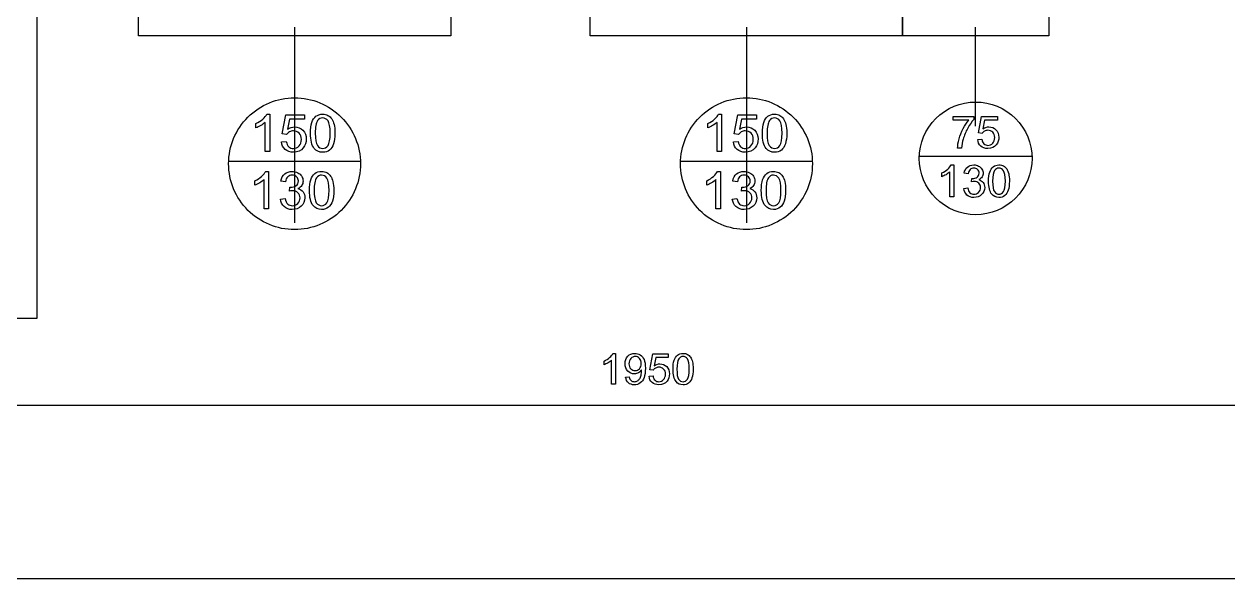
# Model space of a CAD drawing. Extents: x 2.6 to 26.4, y 3.1 to 19.6.
# Drawn here: x 13.84 to 19.92, y 3.12 to 5.92 of the extents above; entities that cross this region are included whole.
import ezdxf

# ---------------------------------------------------------------- set-up
doc = ezdxf.new("R2010")
doc.units = 0
for name, color, linetype in [('garden', 7, 'CONTINUOUS'), ('okna-drzwi_kopia', 7, 'CONTINUOUS'), ('rozmiarowka_kopia', 7, 'CONTINUOUS')]:
    doc.layers.add(name, color=color, linetype=linetype)

msp = doc.modelspace()

# ---------------------------------------------------------------- linework, layer by layer
at = {"layer": 'garden', "color": 7}
for points in [[(2.592917, 19.577231), (26.405417, 19.577231), (26.405417, 3.120148), (2.592917, 3.120148)], [(9.028062, 6.331941), (9.37782, 6.908078), (9.819822, 6.947791), (13.096207, 6.846435), (14.012271, 6.819563), (13.906617, 6.331941), (13.906617, 4.435032), (9.028062, 4.435032)]]:
    msp.add_lwpolyline(points, close=True, dxfattribs=at)
at = {"layer": 'okna-drzwi_kopia', "color": 7}
for points in [[(14.419183, 6.35716), (15.994839, 6.35716), (15.994839, 5.861152), (14.419183, 5.861152)], [(16.699213, 6.35716), (18.274869, 6.35716), (18.274869, 5.861152), (16.699213, 5.861152)], [(19.012163, 5.861285), (18.275155, 5.861285), (18.275155, 6.357036), (19.012163, 6.357036)], [(15.287495, 5.369631)], [(15.311274, 5.369632)], [(17.567525, 5.369631)], [(17.591304, 5.369632)], [(15.140978, 5.326066)], [(17.421008, 5.326066)], [(18.653763, 5.337056)], [(18.927987, 5.242699)], [(15.539739, 5.215646)], [(17.819769, 5.215646)], [(18.708787, 5.127442)], [(18.729107, 5.127442)], [(15.281994, 5.08077)], [(15.305773, 5.08077)], [(17.562024, 5.08077)], [(17.585803, 5.08077)], [(18.583687, 5.090498)], [(15.135599, 5.037548)], [(17.415629, 5.037548)]]:
    msp.add_lwpolyline(points, close=True, dxfattribs=at)
for points in [[(15.207011, 5.904988), (15.207011, 4.91717)], [(17.487041, 5.904988), (17.487041, 4.91717)], [(18.640684, 5.905173), (18.640684, 5.405635)], [(15.012195, 5.396237), (15.012195, 5.418601)], [(15.081599, 5.276708), (15.058464, 5.276708), (15.058464, 5.424127)], [(15.06669, 5.465898), (15.081599, 5.465898), (15.081599, 5.276708)], [(15.166811, 5.362951), (15.145091, 5.365781), (15.163341, 5.462561), (15.257036, 5.462561), (15.257036, 5.440454), (15.181849, 5.440454), (15.171695, 5.389815)], [(17.292225, 5.396237), (17.292225, 5.418601)], [(17.361629, 5.276708), (17.338494, 5.276708), (17.338494, 5.424127)], [(17.34672, 5.465898), (17.361629, 5.465898), (17.361629, 5.276708)], [(17.446841, 5.362951), (17.425121, 5.365781), (17.443371, 5.462561), (17.537066, 5.462561), (17.537066, 5.440454), (17.461879, 5.440454), (17.451725, 5.389815)], [(18.529875, 5.434802), (18.529875, 5.453802), (18.634103, 5.453802), (18.634103, 5.438426)], [(18.608731, 5.434802), (18.529875, 5.434802)], [(18.675839, 5.368576), (18.657278, 5.370994), (18.672873, 5.453696), (18.75294, 5.453696), (18.75294, 5.434805), (18.688689, 5.434805), (18.680013, 5.391532)], [(15.140978, 5.326062), (15.165269, 5.328122)], [(17.421008, 5.326062), (17.445299, 5.328122)], [(18.572707, 5.294878), (18.552388, 5.294878)], [(18.653763, 5.337053), (18.67452, 5.338813)], [(14.874281, 5.229151), (15.539737, 5.229151)], [(17.154311, 5.229151), (17.819767, 5.229151)], [(18.35933, 5.25424), (18.927987, 5.25424)], [(15.061189, 5.177036), (15.076098, 5.177036), (15.076098, 4.987846)], [(17.341219, 5.177036), (17.356128, 5.177036), (17.356128, 4.987846)], [(18.473532, 5.150177), (18.473532, 5.169287)], [(18.532841, 5.048035), (18.513071, 5.048035), (18.513071, 5.17401)], [(18.5201, 5.209704), (18.532841, 5.209704), (18.532841, 5.048035)], [(18.60544, 5.164413), (18.585672, 5.167925)], [(15.006694, 5.107375), (15.006694, 5.129738)], [(15.076098, 4.987846), (15.052963, 4.987846), (15.052963, 5.135265)], [(15.161057, 5.124045), (15.137922, 5.128155)], [(17.286724, 5.107375), (17.286724, 5.129738)], [(17.356128, 4.987846), (17.332993, 4.987846), (17.332993, 5.135265)], [(17.441087, 5.124045), (17.417952, 5.128155)], [(18.622682, 5.124254), (18.624878, 5.141607)], [(15.181232, 5.07705), (15.183802, 5.097357)], [(17.461262, 5.07705), (17.463832, 5.097357)], [(18.583692, 5.090538), (18.603461, 5.09317)], [(15.135605, 5.037585), (15.15874, 5.040675)], [(17.415635, 5.037585), (17.43877, 5.040675)]]:
    msp.add_lwpolyline(points, dxfattribs=at)
for points in [[(14.971736, 5.45092), (15.034135, 5.513319), (15.118766, 5.548374), (15.207011, 5.548374)], [(15.207011, 5.548374), (15.295256, 5.548374), (15.379886, 5.513319), (15.442285, 5.45092)], [(17.251767, 5.45092), (17.314165, 5.513319), (17.398796, 5.548374), (17.487041, 5.548374)], [(17.487041, 5.548374), (17.575286, 5.548374), (17.659916, 5.513319), (17.722315, 5.45092)], [(18.442608, 5.44375), (18.49593, 5.497072), (18.56825, 5.527028), (18.643659, 5.527028)], [(18.643659, 5.527028), (18.719067, 5.527028), (18.791388, 5.497072), (18.84471, 5.44375)], [(14.874283, 5.215646), (14.874283, 5.303891), (14.909338, 5.388522), (14.971736, 5.45092)], [(15.012195, 5.418601), (15.025133, 5.424688), (15.036443, 5.432056), (15.046126, 5.440707)], [(15.036486, 5.40819), (15.027489, 5.402877), (15.019392, 5.398892), (15.012195, 5.396237)], [(15.058464, 5.424127), (15.052897, 5.418814), (15.045571, 5.413501), (15.036486, 5.40819)], [(15.046126, 5.440707), (15.055808, 5.449361), (15.062662, 5.457758), (15.06669, 5.465898)], [(15.287497, 5.369632), (15.287497, 5.39191), (15.289767, 5.409818), (15.294307, 5.423356)], [(15.294307, 5.423356), (15.298933, 5.43698), (15.305745, 5.447476), (15.314742, 5.454845)], [(15.323227, 5.433253), (15.315258, 5.421771), (15.311274, 5.400564), (15.311274, 5.369632)], [(15.314742, 5.454845), (15.323824, 5.462214), (15.33522, 5.465898), (15.34893, 5.465898)], [(15.348675, 5.446748), (15.33805, 5.446748), (15.329567, 5.44225), (15.323227, 5.433253)], [(15.375666, 5.431453), (15.368468, 5.44165), (15.359471, 5.446748), (15.348675, 5.446748)], [(15.34893, 5.465898), (15.35904, 5.465898), (15.367909, 5.463841), (15.375535, 5.459728)], [(15.375535, 5.459728), (15.383161, 5.455701), (15.389458, 5.449832), (15.394428, 5.44212)], [(15.38659, 5.369632), (15.38659, 5.40065), (15.382948, 5.421257), (15.375666, 5.431453)], [(15.394428, 5.44212), (15.399394, 5.434494), (15.403293, 5.425154), (15.406124, 5.414101)], [(15.406124, 5.414101), (15.40895, 5.403134), (15.410364, 5.38831), (15.410364, 5.369631)], [(15.442285, 5.45092), (15.504684, 5.388522), (15.539739, 5.303891), (15.539739, 5.215646)], [(17.154313, 5.215646), (17.154313, 5.303891), (17.189368, 5.388522), (17.251767, 5.45092)], [(17.292225, 5.418601), (17.305163, 5.424688), (17.316473, 5.432056), (17.326156, 5.440707)], [(17.316516, 5.40819), (17.307519, 5.402877), (17.299422, 5.398892), (17.292225, 5.396237)], [(17.338494, 5.424127), (17.332927, 5.418814), (17.325601, 5.413501), (17.316516, 5.40819)], [(17.326156, 5.440707), (17.335838, 5.449361), (17.342692, 5.457758), (17.34672, 5.465898)], [(17.567527, 5.369632), (17.567527, 5.39191), (17.569797, 5.409818), (17.574337, 5.423356)], [(17.574337, 5.423356), (17.578963, 5.43698), (17.585775, 5.447476), (17.594772, 5.454845)], [(17.603257, 5.433253), (17.595288, 5.421771), (17.591304, 5.400564), (17.591304, 5.369632)], [(17.594772, 5.454845), (17.603854, 5.462214), (17.61525, 5.465898), (17.62896, 5.465898)], [(17.628705, 5.446748), (17.61808, 5.446748), (17.609597, 5.44225), (17.603257, 5.433253)], [(17.655696, 5.431453), (17.648498, 5.44165), (17.639501, 5.446748), (17.628705, 5.446748)], [(17.62896, 5.465898), (17.63907, 5.465898), (17.647939, 5.463841), (17.655565, 5.459728)], [(17.655565, 5.459728), (17.663191, 5.455701), (17.669488, 5.449832), (17.674458, 5.44212)], [(17.66662, 5.369632), (17.66662, 5.40065), (17.662978, 5.421257), (17.655696, 5.431453)], [(17.674458, 5.44212), (17.679424, 5.434494), (17.683323, 5.425154), (17.686154, 5.414101)], [(17.686154, 5.414101), (17.68898, 5.403134), (17.690394, 5.38831), (17.690394, 5.369631)], [(17.722315, 5.45092), (17.784714, 5.388522), (17.819769, 5.303891), (17.819769, 5.215646)], [(18.35933, 5.242699), (18.35933, 5.318108), (18.389286, 5.390428), (18.442608, 5.44375)], [(18.580285, 5.392627), (18.589218, 5.409321), (18.5987, 5.423379), (18.608731, 5.434802)], [(18.634103, 5.438426), (18.623852, 5.427516), (18.613675, 5.413019), (18.603571, 5.394933)], [(18.84471, 5.44375), (18.898031, 5.390428), (18.927987, 5.318108), (18.927987, 5.242699)], [(15.180949, 5.376061), (15.174949, 5.372721), (15.170236, 5.368351), (15.166811, 5.362951)], [(15.171695, 5.389815), (15.183005, 5.397698), (15.194873, 5.401639), (15.207297, 5.401639)], [(15.201128, 5.381201), (15.193673, 5.381201), (15.186947, 5.379488), (15.180949, 5.376061)], [(15.230175, 5.369762), (15.222805, 5.377388), (15.213123, 5.381201), (15.201128, 5.381201)], [(15.207297, 5.401639), (15.223748, 5.401639), (15.237629, 5.395941), (15.248939, 5.384545)], [(15.241356, 5.33853), (15.241356, 5.351725), (15.237629, 5.362136), (15.230175, 5.369762)], [(15.248939, 5.384545), (15.260249, 5.37315), (15.265905, 5.358498), (15.265905, 5.34059)], [(15.306131, 5.29303), (15.293707, 5.30871), (15.287495, 5.334244), (15.287495, 5.369631)], [(15.311274, 5.369632), (15.311274, 5.338701), (15.314872, 5.318094), (15.32207, 5.307812)], [(15.375666, 5.30794), (15.382948, 5.318222), (15.38659, 5.338786), (15.38659, 5.369632)], [(15.410364, 5.369631), (15.410364, 5.347525), (15.408094, 5.32966), (15.403554, 5.316036)], [(17.460979, 5.376061), (17.454979, 5.372721), (17.450266, 5.368351), (17.446841, 5.362951)], [(17.451725, 5.389815), (17.463035, 5.397698), (17.474903, 5.401639), (17.487327, 5.401639)], [(17.481158, 5.381201), (17.473703, 5.381201), (17.466977, 5.379488), (17.460979, 5.376061)], [(17.510205, 5.369762), (17.502835, 5.377388), (17.493153, 5.381201), (17.481158, 5.381201)], [(17.487327, 5.401639), (17.503778, 5.401639), (17.517659, 5.395941), (17.528969, 5.384545)], [(17.521386, 5.33853), (17.521386, 5.351725), (17.517659, 5.362136), (17.510205, 5.369762)], [(17.528969, 5.384545), (17.540279, 5.37315), (17.545935, 5.358498), (17.545935, 5.34059)], [(17.586161, 5.29303), (17.573737, 5.30871), (17.567525, 5.334244), (17.567525, 5.369631)], [(17.591304, 5.369632), (17.591304, 5.338701), (17.594902, 5.318094), (17.6021, 5.307812)], [(17.655696, 5.30794), (17.662978, 5.318222), (17.66662, 5.338786), (17.66662, 5.369632)], [(17.690394, 5.369631), (17.690394, 5.347525), (17.688124, 5.32966), (17.683584, 5.316036)], [(18.559857, 5.340787), (18.564619, 5.358726), (18.571429, 5.376006), (18.580285, 5.392627)], [(18.603571, 5.394933), (18.59354, 5.376848), (18.585778, 5.35825), (18.580286, 5.33914)], [(18.68792, 5.379779), (18.682792, 5.376925), (18.678765, 5.37319), (18.675839, 5.368576)], [(18.680013, 5.391532), (18.689677, 5.398268), (18.699818, 5.401636), (18.710435, 5.401636)], [(18.705163, 5.384171), (18.698793, 5.384171), (18.693045, 5.382707), (18.68792, 5.379779)], [(18.729985, 5.374396), (18.723688, 5.380913), (18.715414, 5.384171), (18.705163, 5.384171)], [(18.710435, 5.401636), (18.724493, 5.401636), (18.736355, 5.396767), (18.74602, 5.387029)], [(18.729655, 5.319152), (18.736245, 5.326327), (18.73954, 5.335846), (18.73954, 5.347707)], [(18.73954, 5.347707), (18.73954, 5.358983), (18.736355, 5.367879), (18.729985, 5.374396)], [(18.74602, 5.387029), (18.755685, 5.377291), (18.760518, 5.364771), (18.760518, 5.349468)], [(18.760518, 5.349468), (18.760518, 5.334897), (18.756271, 5.322303), (18.747777, 5.311686)], [(15.159485, 5.287894), (15.148689, 5.297491), (15.14252, 5.310215), (15.140978, 5.326066)], [(15.201513, 5.273499), (15.184376, 5.273499), (15.170367, 5.278297), (15.159485, 5.287894)], [(15.165269, 5.328122), (15.167069, 5.316297), (15.171224, 5.307386), (15.177736, 5.301388)], [(15.177736, 5.301388), (15.184336, 5.295475), (15.192261, 5.292518), (15.201513, 5.292518)], [(15.201513, 5.292518), (15.212652, 5.292518), (15.222077, 5.296717), (15.229789, 5.305114)], [(15.250996, 5.296377), (15.238914, 5.281125), (15.22242, 5.273499), (15.201513, 5.273499)], [(15.229789, 5.305114), (15.2375, 5.313511), (15.241356, 5.324649), (15.241356, 5.33853)], [(15.265905, 5.34059), (15.265905, 5.323539), (15.260935, 5.308801), (15.250996, 5.296377)], [(15.34893, 5.273494), (15.330765, 5.273494), (15.316499, 5.280006), (15.306131, 5.29303)], [(15.32207, 5.307812), (15.329353, 5.297615), (15.338307, 5.292517), (15.348932, 5.292517)], [(15.348932, 5.292517), (15.359556, 5.292517), (15.368468, 5.297658), (15.375666, 5.30794)], [(15.403554, 5.316036), (15.399014, 5.302498), (15.392202, 5.292002), (15.383118, 5.284547)], [(17.439515, 5.287894), (17.428719, 5.297491), (17.42255, 5.310215), (17.421008, 5.326066)], [(17.481543, 5.273499), (17.464406, 5.273499), (17.450397, 5.278297), (17.439515, 5.287894)], [(17.445299, 5.328122), (17.447099, 5.316297), (17.451254, 5.307386), (17.457766, 5.301388)], [(17.457766, 5.301388), (17.464366, 5.295475), (17.472291, 5.292518), (17.481543, 5.292518)], [(17.481543, 5.292518), (17.492682, 5.292518), (17.502107, 5.296717), (17.509819, 5.305114)], [(17.531026, 5.296377), (17.518944, 5.281125), (17.50245, 5.273499), (17.481543, 5.273499)], [(17.509819, 5.305114), (17.51753, 5.313511), (17.521386, 5.324649), (17.521386, 5.33853)], [(17.545935, 5.34059), (17.545935, 5.323539), (17.540965, 5.308801), (17.531026, 5.296377)], [(17.62896, 5.273494), (17.610795, 5.273494), (17.596529, 5.280006), (17.586161, 5.29303)], [(17.6021, 5.307812), (17.609383, 5.297615), (17.618337, 5.292517), (17.628962, 5.292517)], [(17.628962, 5.292517), (17.639586, 5.292517), (17.648498, 5.297658), (17.655696, 5.30794)], [(17.683584, 5.316036), (17.679044, 5.302498), (17.672232, 5.292002), (17.663148, 5.284547)], [(18.552388, 5.294878), (18.552616, 5.307545), (18.555106, 5.322848), (18.559857, 5.340787)], [(18.580286, 5.33914), (18.576333, 5.325667), (18.573806, 5.310913), (18.572707, 5.294878)], [(18.669579, 5.304437), (18.660352, 5.312638), (18.655081, 5.323511), (18.653763, 5.337056)], [(18.705493, 5.292136), (18.690849, 5.292136), (18.678877, 5.296236), (18.669579, 5.304437)], [(18.67452, 5.338813), (18.676059, 5.328709), (18.67961, 5.321093), (18.685174, 5.315968)], [(18.685174, 5.315968), (18.690814, 5.310915), (18.697587, 5.308388), (18.705493, 5.308388)], [(18.705493, 5.308388), (18.715012, 5.308388), (18.723066, 5.311976), (18.729655, 5.319152)], [(18.747777, 5.311686), (18.737453, 5.298652), (18.723359, 5.292136), (18.705493, 5.292136)], [(15.383118, 5.284547), (15.374121, 5.277178), (15.362725, 5.273494), (15.34893, 5.273494)], [(17.663148, 5.284547), (17.654151, 5.277178), (17.642755, 5.273494), (17.62896, 5.273494)], [(18.442608, 5.041648), (18.389286, 5.09497), (18.35933, 5.16729), (18.35933, 5.242699)], [(18.927987, 5.242699), (18.927987, 5.16729), (18.898031, 5.09497), (18.84471, 5.041648)], [(14.971736, 4.980372), (14.909338, 5.04277), (14.874283, 5.127401), (14.874283, 5.215646)], [(15.040625, 5.151845), (15.050307, 5.160499), (15.057161, 5.168896), (15.061189, 5.177036)], [(15.137922, 5.128155), (15.140748, 5.143664), (15.147175, 5.155659), (15.157201, 5.164142)], [(15.157201, 5.164142), (15.167225, 5.172711), (15.179692, 5.176995), (15.194602, 5.176995)], [(15.194602, 5.176995), (15.204884, 5.176995), (15.214352, 5.174768), (15.223006, 5.170315)], [(15.223006, 5.170315), (15.23166, 5.165942), (15.238257, 5.159944), (15.242799, 5.152322)], [(15.288806, 5.134494), (15.293432, 5.148117), (15.300244, 5.158613), (15.309242, 5.165982)], [(15.309242, 5.165982), (15.318324, 5.173351), (15.32972, 5.177036), (15.34343, 5.177036)], [(15.34343, 5.177036), (15.35354, 5.177036), (15.362408, 5.174979), (15.370034, 5.170866)], [(15.370034, 5.170866), (15.37766, 5.166839), (15.383958, 5.16097), (15.388928, 5.153258)], [(15.539739, 5.215646), (15.539739, 5.127401), (15.504684, 5.04277), (15.442285, 4.980372)], [(17.251767, 4.980372), (17.189368, 5.04277), (17.154313, 5.127401), (17.154313, 5.215646)], [(17.320655, 5.151845), (17.330337, 5.160499), (17.337191, 5.168896), (17.341219, 5.177036)], [(17.417952, 5.128155), (17.420778, 5.143664), (17.427205, 5.155659), (17.437231, 5.164142)], [(17.437231, 5.164142), (17.447255, 5.172711), (17.459722, 5.176995), (17.474632, 5.176995)], [(17.474632, 5.176995), (17.484914, 5.176995), (17.494382, 5.174768), (17.503036, 5.170315)], [(17.503036, 5.170315), (17.51169, 5.165942), (17.518287, 5.159944), (17.522829, 5.152322)], [(17.568836, 5.134494), (17.573462, 5.148117), (17.580274, 5.158613), (17.589272, 5.165982)], [(17.589272, 5.165982), (17.598354, 5.173351), (17.60975, 5.177036), (17.62346, 5.177036)], [(17.62346, 5.177036), (17.63357, 5.177036), (17.642438, 5.174979), (17.650064, 5.170866)], [(17.650064, 5.170866), (17.65769, 5.166839), (17.663988, 5.16097), (17.668958, 5.153258)], [(17.819769, 5.215646), (17.819769, 5.127401), (17.784714, 5.04277), (17.722315, 4.980372)], [(18.473532, 5.169287), (18.484588, 5.174488), (18.494253, 5.180785), (18.502528, 5.188178)], [(18.513071, 5.17401), (18.508314, 5.169469), (18.502054, 5.16493), (18.49429, 5.160391)], [(18.502528, 5.188178), (18.510801, 5.195573), (18.516659, 5.202749), (18.5201, 5.209704)], [(18.585672, 5.167925), (18.588087, 5.181178), (18.593579, 5.191429), (18.602146, 5.198678)], [(18.602146, 5.198678), (18.610713, 5.206), (18.621366, 5.209661), (18.634106, 5.209661)], [(18.615326, 5.186159), (18.610199, 5.181328), (18.606903, 5.17408), (18.60544, 5.164413)], [(18.634546, 5.193406), (18.626857, 5.193406), (18.620451, 5.19099), (18.615326, 5.186159)], [(18.634106, 5.209661), (18.642893, 5.209661), (18.650984, 5.207758), (18.658379, 5.203953)], [(18.653547, 5.18627), (18.648642, 5.191027), (18.642308, 5.193406), (18.634546, 5.193406)], [(18.650799, 5.147939), (18.657536, 5.152332), (18.660904, 5.159104), (18.660904, 5.168258)], [(18.660904, 5.168258), (18.660904, 5.175506), (18.658452, 5.181511), (18.653547, 5.18627)], [(18.658379, 5.203953), (18.665774, 5.200215), (18.671412, 5.19509), (18.675293, 5.188577)], [(18.675293, 5.188577), (18.679247, 5.18206), (18.681223, 5.175141), (18.681223, 5.167818)], [(18.681223, 5.167818), (18.681223, 5.160863), (18.679355, 5.154529), (18.675618, 5.148818)], [(18.708788, 5.127442), (18.708788, 5.146479), (18.710728, 5.161782), (18.714608, 5.173351)], [(18.714608, 5.173351), (18.718561, 5.184992), (18.724382, 5.193962), (18.73207, 5.200258)], [(18.739321, 5.181807), (18.732511, 5.171996), (18.729107, 5.153874), (18.729107, 5.127442)], [(18.73207, 5.200258), (18.739832, 5.206556), (18.74957, 5.209704), (18.761285, 5.209704)], [(18.761067, 5.193339), (18.751988, 5.193339), (18.744739, 5.189495), (18.739321, 5.181807)], [(18.784132, 5.18027), (18.777981, 5.188983), (18.770293, 5.193339), (18.761067, 5.193339)], [(18.761285, 5.209704), (18.769925, 5.209704), (18.777503, 5.207947), (18.78402, 5.204432)], [(18.78402, 5.204432), (18.790537, 5.200991), (18.795918, 5.195975), (18.800165, 5.189385)], [(18.793467, 5.127442), (18.793467, 5.153947), (18.790355, 5.171556), (18.784132, 5.18027)], [(18.800165, 5.189385), (18.804415, 5.182869), (18.807746, 5.174888), (18.810159, 5.165443)], [(18.810159, 5.165443), (18.812575, 5.15607), (18.813783, 5.143403), (18.813783, 5.127442)], [(15.006694, 5.129738), (15.019632, 5.135825), (15.030943, 5.143194), (15.040625, 5.151845)], [(15.030986, 5.119328), (15.021988, 5.114015), (15.013891, 5.11003), (15.006694, 5.107375)], [(15.052963, 5.135265), (15.047396, 5.129952), (15.04007, 5.124639), (15.030986, 5.119328)], [(15.172624, 5.149493), (15.166624, 5.14384), (15.162768, 5.135357), (15.161057, 5.124045)], [(15.195116, 5.157973), (15.186119, 5.157973), (15.178622, 5.155146), (15.172624, 5.149493)], [(15.187532, 5.097057), (15.197385, 5.097057), (15.206253, 5.099627), (15.214137, 5.104767)], [(15.217351, 5.149623), (15.211611, 5.15519), (15.204199, 5.157973), (15.195116, 5.157973)], [(15.214137, 5.104767), (15.222019, 5.109907), (15.225961, 5.117833), (15.225961, 5.128544)], [(15.225961, 5.128544), (15.225961, 5.137027), (15.223091, 5.144053), (15.217351, 5.149623)], [(15.243179, 5.105795), (15.238812, 5.099112), (15.232343, 5.093799), (15.223772, 5.089858)], [(15.242799, 5.152322), (15.247425, 5.144696), (15.249739, 5.136599), (15.249739, 5.12803)], [(15.249739, 5.12803), (15.249739, 5.11989), (15.247552, 5.112478), (15.243179, 5.105795)], [(15.281996, 5.08077), (15.281996, 5.103048), (15.284266, 5.120956), (15.288806, 5.134494)], [(15.317726, 5.14439), (15.309757, 5.132909), (15.305773, 5.111702), (15.305773, 5.08077)], [(15.343174, 5.157885), (15.332549, 5.157885), (15.324066, 5.153387), (15.317726, 5.14439)], [(15.370165, 5.142591), (15.362967, 5.152787), (15.35397, 5.157885), (15.343174, 5.157885)], [(15.38109, 5.08077), (15.38109, 5.111787), (15.377448, 5.132394), (15.370165, 5.142591)], [(15.388928, 5.153258), (15.393894, 5.145633), (15.397793, 5.136293), (15.400623, 5.12524)], [(15.400623, 5.12524), (15.403449, 5.114272), (15.404863, 5.099449), (15.404863, 5.08077)], [(17.286724, 5.129738), (17.299662, 5.135825), (17.310973, 5.143194), (17.320655, 5.151845)], [(17.311016, 5.119328), (17.302018, 5.114015), (17.293921, 5.11003), (17.286724, 5.107375)], [(17.332993, 5.135265), (17.327426, 5.129952), (17.3201, 5.124639), (17.311016, 5.119328)], [(17.452654, 5.149493), (17.446654, 5.14384), (17.442798, 5.135357), (17.441087, 5.124045)], [(17.475146, 5.157973), (17.466149, 5.157973), (17.458652, 5.155146), (17.452654, 5.149493)], [(17.467562, 5.097057), (17.477415, 5.097057), (17.486283, 5.099627), (17.494167, 5.104767)], [(17.497381, 5.149623), (17.491641, 5.15519), (17.484229, 5.157973), (17.475146, 5.157973)], [(17.494167, 5.104767), (17.502049, 5.109907), (17.505991, 5.117833), (17.505991, 5.128544)], [(17.505991, 5.128544), (17.505991, 5.137027), (17.503121, 5.144053), (17.497381, 5.149623)], [(17.523209, 5.105795), (17.518842, 5.099112), (17.512373, 5.093799), (17.503802, 5.089858)], [(17.522829, 5.152322), (17.527455, 5.144696), (17.529769, 5.136599), (17.529769, 5.12803)], [(17.529769, 5.12803), (17.529769, 5.11989), (17.527582, 5.112478), (17.523209, 5.105795)], [(17.562026, 5.08077), (17.562026, 5.103048), (17.564296, 5.120956), (17.568836, 5.134494)], [(17.597756, 5.14439), (17.589787, 5.132909), (17.585803, 5.111702), (17.585803, 5.08077)], [(17.623204, 5.157885), (17.612579, 5.157885), (17.604096, 5.153387), (17.597756, 5.14439)], [(17.650195, 5.142591), (17.642997, 5.152787), (17.634, 5.157885), (17.623204, 5.157885)], [(17.66112, 5.08077), (17.66112, 5.111787), (17.657478, 5.132394), (17.650195, 5.142591)], [(17.668958, 5.153258), (17.673924, 5.145633), (17.677823, 5.136293), (17.680653, 5.12524)], [(17.680653, 5.12524), (17.683479, 5.114272), (17.684893, 5.099449), (17.684893, 5.08077)], [(18.49429, 5.160391), (18.486602, 5.15585), (18.479683, 5.152446), (18.473532, 5.150177)], [(18.63663, 5.12645), (18.632899, 5.12645), (18.628249, 5.125718), (18.622682, 5.124254)], [(18.624878, 5.141607), (18.626194, 5.141436), (18.627256, 5.141351), (18.628065, 5.141351)], [(18.628065, 5.141351), (18.636485, 5.141351), (18.644063, 5.143547), (18.650799, 5.147939)], [(18.659255, 5.117555), (18.653324, 5.123485), (18.645782, 5.12645), (18.63663, 5.12645)], [(18.675618, 5.148818), (18.671886, 5.143107), (18.666358, 5.138567), (18.659034, 5.135199)], [(18.659034, 5.135199), (18.668552, 5.133), (18.675947, 5.128424), (18.681219, 5.12147)], [(18.668151, 5.095149), (18.668151, 5.104228), (18.665185, 5.111696), (18.659255, 5.117555)], [(18.681219, 5.12147), (18.686489, 5.114588), (18.689124, 5.105948), (18.689124, 5.09555)], [(18.724712, 5.061983), (18.714095, 5.075382), (18.708787, 5.097202), (18.708787, 5.127442)], [(18.729107, 5.127442), (18.729107, 5.101009), (18.732182, 5.0834), (18.738332, 5.074613)], [(18.784132, 5.074723), (18.790355, 5.083509), (18.793467, 5.101082), (18.793467, 5.127442)], [(18.813783, 5.127442), (18.813783, 5.108551), (18.811843, 5.093284), (18.807963, 5.081643)], [(15.197555, 5.07962), (15.193181, 5.07962), (15.18774, 5.078763), (15.181232, 5.07705)], [(15.183802, 5.097357), (15.185342, 5.097157), (15.186585, 5.097057), (15.187532, 5.097057)], [(15.224031, 5.06921), (15.217091, 5.07615), (15.208265, 5.07962), (15.197555, 5.07962)], [(15.223131, 5.014972), (15.230671, 5.022512), (15.234442, 5.031851), (15.234442, 5.04299)], [(15.223772, 5.089858), (15.23491, 5.087285), (15.243564, 5.081929), (15.249734, 5.073792)], [(15.234442, 5.04299), (15.234442, 5.053615), (15.230971, 5.062355), (15.224031, 5.06921)], [(15.258984, 5.04346), (15.258984, 5.027009), (15.252986, 5.013043), (15.240991, 5.001561)], [(15.249734, 5.073792), (15.2559, 5.065738), (15.258984, 5.055627), (15.258984, 5.04346)], [(15.30063, 5.004169), (15.288206, 5.019849), (15.281994, 5.045383), (15.281994, 5.08077)], [(15.305773, 5.08077), (15.305773, 5.049838), (15.309372, 5.029231), (15.31657, 5.018949)], [(15.370165, 5.019078), (15.377448, 5.02936), (15.38109, 5.049924), (15.38109, 5.08077)], [(15.404863, 5.08077), (15.404863, 5.058663), (15.402593, 5.040798), (15.398053, 5.027175)], [(17.477585, 5.07962), (17.473211, 5.07962), (17.46777, 5.078763), (17.461262, 5.07705)], [(17.463832, 5.097357), (17.465372, 5.097157), (17.466615, 5.097057), (17.467562, 5.097057)], [(17.504061, 5.06921), (17.497121, 5.07615), (17.488295, 5.07962), (17.477585, 5.07962)], [(17.503161, 5.014972), (17.510701, 5.022512), (17.514472, 5.031851), (17.514472, 5.04299)], [(17.503802, 5.089858), (17.51494, 5.087285), (17.523594, 5.081929), (17.529764, 5.073792)], [(17.514472, 5.04299), (17.514472, 5.053615), (17.511001, 5.062355), (17.504061, 5.06921)], [(17.539014, 5.04346), (17.539014, 5.027009), (17.533016, 5.013043), (17.521021, 5.001561)], [(17.529764, 5.073792), (17.53593, 5.065738), (17.539014, 5.055627), (17.539014, 5.04346)], [(17.58066, 5.004169), (17.568236, 5.019849), (17.562024, 5.045383), (17.562024, 5.08077)], [(17.585803, 5.08077), (17.585803, 5.049838), (17.589402, 5.029231), (17.5966, 5.018949)], [(17.650195, 5.019078), (17.657478, 5.02936), (17.66112, 5.049924), (17.66112, 5.08077)], [(17.684893, 5.08077), (17.684893, 5.058663), (17.682623, 5.040798), (17.678083, 5.027175)], [(18.599612, 5.057769), (18.590313, 5.066189), (18.585005, 5.077099), (18.583687, 5.090498)], [(18.634867, 5.045138), (18.620736, 5.045138), (18.608984, 5.049349), (18.599612, 5.057769)], [(18.603461, 5.09317), (18.605729, 5.081967), (18.609573, 5.073877), (18.614993, 5.068898)], [(18.614993, 5.068898), (18.620485, 5.063993), (18.627148, 5.06154), (18.634983, 5.06154)], [(18.673747, 5.059746), (18.663497, 5.050008), (18.650537, 5.045138), (18.634867, 5.045138)], [(18.634983, 5.06154), (18.644281, 5.06154), (18.652116, 5.064762), (18.658486, 5.071206)], [(18.658486, 5.071206), (18.664929, 5.077649), (18.668151, 5.08563), (18.668151, 5.095149)], [(18.689124, 5.09555), (18.689124, 5.081492), (18.683998, 5.069557), (18.673747, 5.059746)], [(18.761285, 5.045289), (18.745763, 5.045289), (18.733572, 5.050854), (18.724712, 5.061983)], [(18.738332, 5.074613), (18.744556, 5.0659), (18.752208, 5.061543), (18.761287, 5.061543)], [(18.7905, 5.054734), (18.782812, 5.048437), (18.773074, 5.045289), (18.761285, 5.045289)], [(18.761287, 5.061543), (18.770366, 5.061543), (18.777981, 5.065936), (18.784132, 5.074723)], [(18.807963, 5.081643), (18.804084, 5.070074), (18.798263, 5.061104), (18.7905, 5.054734)], [(15.154236, 4.999248), (15.143354, 5.009101), (15.137141, 5.021868), (15.135599, 5.037548)], [(15.195492, 4.984467), (15.178955, 4.984467), (15.165203, 4.989394), (15.154236, 4.999248)], [(15.15874, 5.040675), (15.161393, 5.027565), (15.165891, 5.018097), (15.172235, 5.012271)], [(15.172235, 5.012271), (15.178661, 5.006531), (15.186459, 5.003661), (15.195627, 5.003661)], [(15.240991, 5.001561), (15.228995, 4.990165), (15.213828, 4.984467), (15.195492, 4.984467)], [(15.195627, 5.003661), (15.206509, 5.003661), (15.215677, 5.007431), (15.223131, 5.014972)], [(15.34343, 4.984633), (15.325264, 4.984633), (15.310998, 4.991145), (15.30063, 5.004169)], [(15.31657, 5.018949), (15.323852, 5.008752), (15.332806, 5.003654), (15.343432, 5.003654)], [(15.377617, 4.995686), (15.36862, 4.988317), (15.357224, 4.984633), (15.34343, 4.984633)], [(15.343432, 5.003654), (15.354056, 5.003654), (15.362967, 5.008795), (15.370165, 5.019078)], [(15.398053, 5.027175), (15.393513, 5.013637), (15.386701, 5.003141), (15.377617, 4.995686)], [(17.434266, 4.999248), (17.423384, 5.009101), (17.417171, 5.021868), (17.415629, 5.037548)], [(17.475522, 4.984467), (17.458985, 4.984467), (17.445233, 4.989394), (17.434266, 4.999248)], [(17.43877, 5.040675), (17.441423, 5.027565), (17.445921, 5.018097), (17.452265, 5.012271)], [(17.452265, 5.012271), (17.458691, 5.006531), (17.466489, 5.003661), (17.475657, 5.003661)], [(17.521021, 5.001561), (17.509025, 4.990165), (17.493858, 4.984467), (17.475522, 4.984467)], [(17.475657, 5.003661), (17.486539, 5.003661), (17.495707, 5.007431), (17.503161, 5.014972)], [(17.62346, 4.984633), (17.605294, 4.984633), (17.591028, 4.991145), (17.58066, 5.004169)], [(17.5966, 5.018949), (17.603882, 5.008752), (17.612836, 5.003654), (17.623462, 5.003654)], [(17.657647, 4.995686), (17.64865, 4.988317), (17.637254, 4.984633), (17.62346, 4.984633)], [(17.623462, 5.003654), (17.634086, 5.003654), (17.642997, 5.008795), (17.650195, 5.019078)], [(17.678083, 5.027175), (17.673543, 5.013637), (17.666731, 5.003141), (17.657647, 4.995686)], [(18.643659, 4.95837), (18.56825, 4.95837), (18.49593, 4.988326), (18.442608, 5.041648)], [(18.84471, 5.041648), (18.791388, 4.988326), (18.719067, 4.95837), (18.643659, 4.95837)], [(15.207011, 4.882918), (15.118766, 4.882918), (15.034135, 4.917973), (14.971736, 4.980372)], [(15.442285, 4.980372), (15.379886, 4.917973), (15.295256, 4.882918), (15.207011, 4.882918)], [(17.487041, 4.882918), (17.398796, 4.882918), (17.314165, 4.917973), (17.251767, 4.980372)], [(17.722315, 4.980372), (17.659916, 4.917973), (17.575286, 4.882918), (17.487041, 4.882918)]]:
    msp.add_open_spline(points, degree=3, dxfattribs=at)
at = {"layer": 'rozmiarowka_kopia', "color": 7}
for points in [[(16.813424, 4.258557), (16.825723, 4.258557), (16.825723, 4.102495)], [(17.01688, 4.17364), (16.998962, 4.17597), (17.014017, 4.255804), (17.091306, 4.255804), (17.091306, 4.237568), (17.029284, 4.237568), (17.020904, 4.195796)], [(16.768471, 4.201094), (16.768471, 4.219542)], [(16.825723, 4.102495), (16.806639, 4.102495), (16.806639, 4.2241)], [(16.877567, 4.138436), (16.895908, 4.140136)], [(16.995568, 4.143207), (17.015605, 4.144907)]]:
    msp.add_lwpolyline(points, dxfattribs=at)
for points in [[(16.955706, 4.207033)], [(16.877565, 4.138451)], [(16.995566, 4.143206)], [(17.116434, 4.179147)], [(17.136049, 4.179148)]]:
    msp.add_lwpolyline(points, close=True, dxfattribs=at)
at = {"layer": 'rozmiarowka_kopia', "color": 1}
msp.add_lwpolyline([(4.464844, 3.997029), (23.958022, 3.997029)], dxfattribs=at)
at = {"layer": 'rozmiarowka_kopia', "color": 7}
for points in [[(16.796461, 4.237777), (16.804448, 4.244916), (16.810102, 4.251842), (16.813424, 4.258557)], [(16.888597, 4.244146), (16.897926, 4.253759), (16.909589, 4.258565), (16.923584, 4.258565)], [(16.923584, 4.258565), (16.933691, 4.258565), (16.942915, 4.255845), (16.951255, 4.250405)], [(17.138908, 4.249439), (17.146401, 4.255519), (17.155801, 4.258559), (17.16711, 4.258559)], [(17.16711, 4.258559), (17.17545, 4.258559), (17.182765, 4.256862), (17.189056, 4.253469)], [(17.189056, 4.253469), (17.195349, 4.250149), (17.200544, 4.245307), (17.204641, 4.238944)], [(16.768471, 4.219542), (16.779144, 4.224562), (16.788474, 4.23064), (16.796461, 4.237777)], [(16.788509, 4.210954), (16.781088, 4.206574), (16.774408, 4.203287), (16.768471, 4.201094)], [(16.806639, 4.2241), (16.802046, 4.21972), (16.796002, 4.215338), (16.788509, 4.210954)], [(16.874708, 4.206085), (16.874708, 4.221847), (16.879338, 4.234534), (16.888597, 4.244146)], [(16.888067, 4.16919), (16.879161, 4.17852), (16.874708, 4.190818), (16.874708, 4.206085)], [(16.903754, 4.232372), (16.897461, 4.225445), (16.894314, 4.216469), (16.894314, 4.205443)], [(16.894314, 4.205443), (16.894314, 4.195548), (16.897284, 4.18749), (16.903224, 4.18127)], [(16.925912, 4.242762), (16.917431, 4.242762), (16.910045, 4.239299), (16.903754, 4.232372)], [(16.946904, 4.233112), (16.941111, 4.239545), (16.934113, 4.242762), (16.925912, 4.242762)], [(16.955704, 4.207031), (16.955704, 4.217986), (16.952771, 4.22668), (16.946904, 4.233112)], [(16.947116, 4.18127), (16.952843, 4.18749), (16.955706, 4.196078), (16.955706, 4.207033)], [(16.951255, 4.250405), (16.959666, 4.244965), (16.966027, 4.23719), (16.970339, 4.22708)], [(16.970339, 4.22708), (16.974719, 4.217043), (16.976909, 4.202483), (16.976909, 4.1834)], [(17.020904, 4.195796), (17.030234, 4.202296), (17.040023, 4.205546), (17.050272, 4.205546)], [(17.050272, 4.205546), (17.063843, 4.205546), (17.075293, 4.200846), (17.084623, 4.191445)], [(17.084623, 4.191445), (17.093953, 4.182044), (17.098618, 4.169958), (17.098618, 4.155186)], [(17.116431, 4.179148), (17.116431, 4.197525), (17.118304, 4.212297), (17.122051, 4.223464)], [(17.122051, 4.223464), (17.125871, 4.234703), (17.13149, 4.243361), (17.138908, 4.249439)], [(17.145909, 4.231628), (17.139336, 4.222157), (17.136049, 4.204663), (17.136049, 4.179148)], [(17.166901, 4.24276), (17.158136, 4.24276), (17.151139, 4.239049), (17.145909, 4.231628)], [(17.189165, 4.230144), (17.183225, 4.238555), (17.175804, 4.24276), (17.166901, 4.24276)], [(17.198175, 4.179148), (17.198175, 4.204734), (17.195172, 4.221733), (17.189165, 4.230144)], [(17.204641, 4.238944), (17.208741, 4.232657), (17.211958, 4.224953), (17.214291, 4.215832)], [(17.214291, 4.215832), (17.216624, 4.206785), (17.217791, 4.194557), (17.217791, 4.179149)], [(16.891453, 4.109931), (16.883749, 4.116716), (16.87912, 4.126223), (16.877565, 4.138451)], [(16.920721, 4.155195), (16.907857, 4.155195), (16.896972, 4.15986), (16.888067, 4.16919)], [(16.895908, 4.140136), (16.897461, 4.131513), (16.900431, 4.125258), (16.904818, 4.12137)], [(16.903224, 4.18127), (16.909231, 4.175123), (16.916617, 4.17205), (16.925382, 4.17205)], [(16.942137, 4.160815), (16.935564, 4.157068), (16.928425, 4.155195), (16.920721, 4.155195)], [(16.925382, 4.17205), (16.934217, 4.17205), (16.941461, 4.175123), (16.947116, 4.18127)], [(16.957828, 4.175658), (16.954015, 4.169578), (16.948784, 4.16463), (16.942137, 4.160815)], [(16.947968, 4.130278), (16.950795, 4.134805), (16.953161, 4.140883), (16.955068, 4.148514)], [(16.970439, 4.135902), (16.966126, 4.124169), (16.959694, 4.115228), (16.951143, 4.109079)], [(16.955068, 4.148514), (16.956975, 4.156147), (16.957928, 4.163922), (16.957928, 4.171838)], [(16.957928, 4.171838), (16.957928, 4.172685), (16.957895, 4.173958), (16.957828, 4.175658)], [(16.976909, 4.1834), (16.976909, 4.163539), (16.974752, 4.147706), (16.970439, 4.135902)], [(17.010833, 4.111718), (17.001927, 4.119634), (16.996838, 4.13013), (16.995566, 4.143206)], [(17.015605, 4.144907), (17.017092, 4.135153), (17.02052, 4.127802), (17.025889, 4.122855)], [(17.028542, 4.184454), (17.023595, 4.181701), (17.019708, 4.178096), (17.01688, 4.17364)], [(17.045187, 4.188694), (17.03904, 4.188694), (17.033492, 4.187281), (17.028542, 4.184454)], [(17.069148, 4.179254), (17.063068, 4.185547), (17.055081, 4.188694), (17.045187, 4.188694)], [(17.068828, 4.125925), (17.075188, 4.132852), (17.078368, 4.14204), (17.078368, 4.153491)], [(17.078368, 4.153491), (17.078368, 4.164376), (17.075295, 4.172963), (17.069148, 4.179254)], [(17.098618, 4.155186), (17.098618, 4.141121), (17.094518, 4.128964), (17.086319, 4.118715)], [(17.131807, 4.115958), (17.121558, 4.128893), (17.116434, 4.149956), (17.116434, 4.179147)], [(17.136045, 4.179148), (17.136045, 4.153632), (17.139015, 4.136633), (17.144955, 4.128152)], [(17.189165, 4.128258), (17.195172, 4.136739), (17.198175, 4.153703), (17.198175, 4.179148)], [(17.212171, 4.134938), (17.208424, 4.123771), (17.202805, 4.115112), (17.195313, 4.108963)], [(17.217791, 4.179149), (17.217791, 4.160913), (17.215918, 4.146176), (17.212171, 4.134938)], [(16.921245, 4.099859), (16.909088, 4.099859), (16.899158, 4.103216), (16.891453, 4.109931)], [(16.904818, 4.12137), (16.909198, 4.117483), (16.914817, 4.11554), (16.921675, 4.11554)], [(16.951143, 4.109079), (16.942661, 4.102932), (16.932695, 4.099859), (16.921245, 4.099859)], [(16.921675, 4.11554), (16.927542, 4.11554), (16.932666, 4.116883), (16.937048, 4.11957)], [(16.937048, 4.11957), (16.941501, 4.122257), (16.945141, 4.125826), (16.947968, 4.130278)], [(17.045501, 4.099843), (17.031365, 4.099843), (17.019809, 4.103801), (17.010833, 4.111718)], [(17.025889, 4.122855), (17.031329, 4.117975), (17.037867, 4.115535), (17.045503, 4.115535)], [(17.086319, 4.118715), (17.076353, 4.106134), (17.062747, 4.099843), (17.045501, 4.099843)], [(17.045503, 4.115535), (17.054692, 4.115535), (17.062467, 4.118998), (17.068828, 4.125925)], [(17.167112, 4.099843), (17.152128, 4.099843), (17.14036, 4.105215), (17.131807, 4.115958)], [(17.144955, 4.128152), (17.150962, 4.119741), (17.158348, 4.115535), (17.167113, 4.115535)], [(17.195313, 4.108963), (17.187892, 4.102883), (17.178491, 4.099843), (17.167112, 4.099843)], [(17.167113, 4.115535), (17.175877, 4.115535), (17.183228, 4.119776), (17.189165, 4.128258)]]:
    msp.add_open_spline(points, degree=3, dxfattribs=at)

doc.saveas('drawing.dxf')
